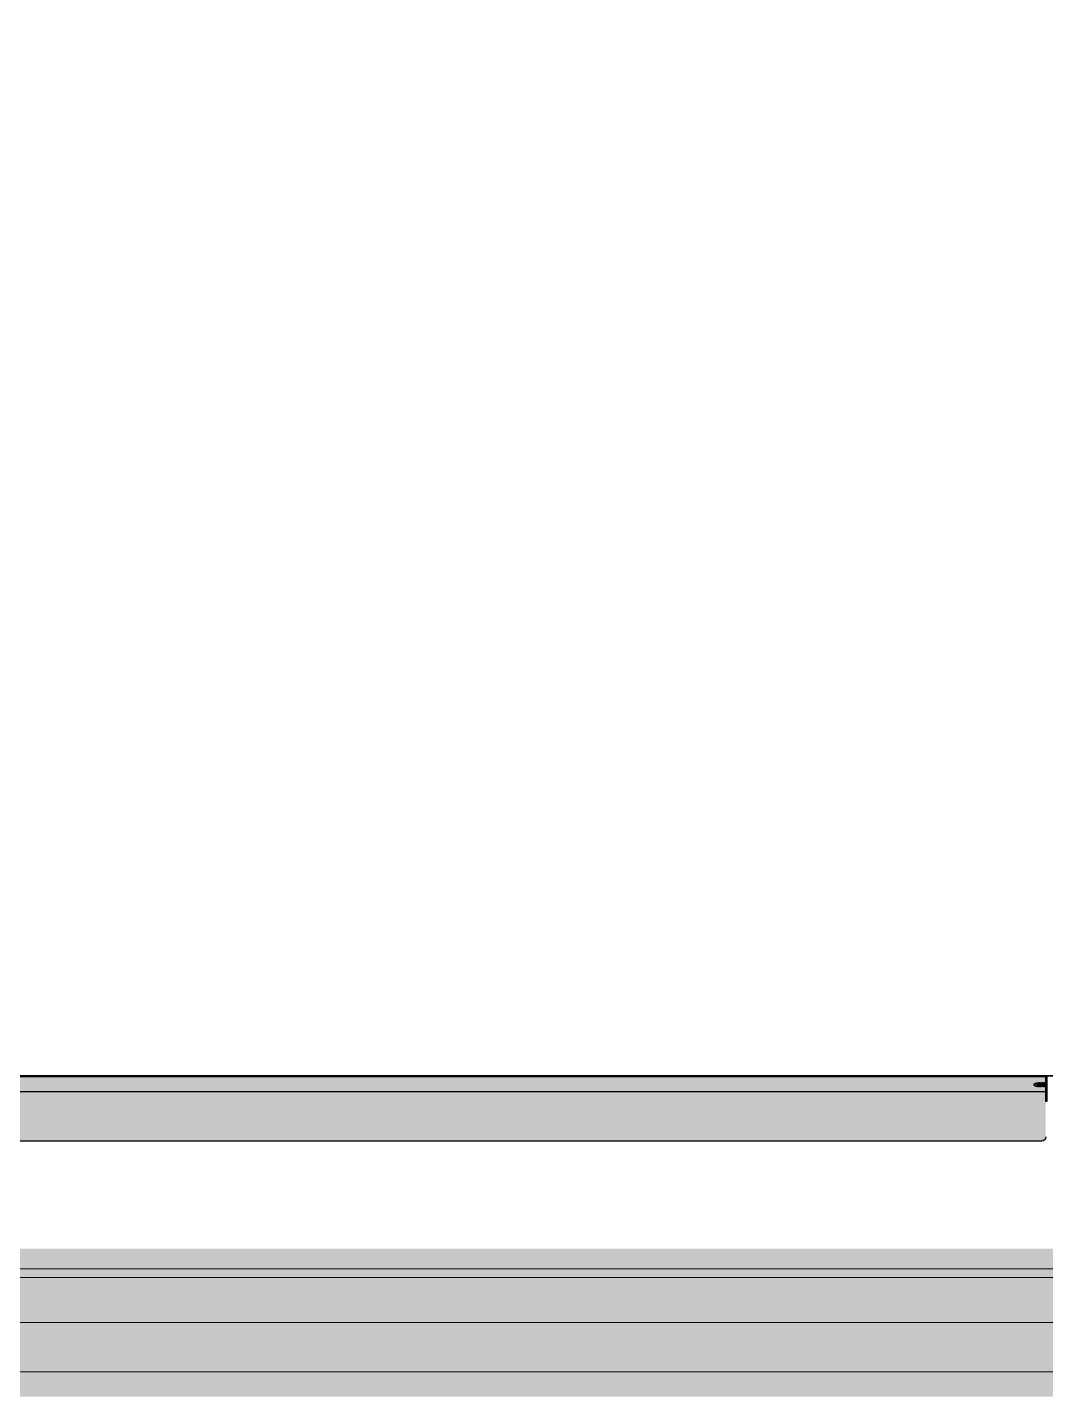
# Model space of a CAD drawing. Header units: millimetres. Extents: x 3546612 to 5615882, y 547008 to 3162891.
# Drawn here: x 5456908 to 5458973, y 2457718 to 2460493 of the extents above; entities that cross this region are included whole.
import ezdxf

# ---------------------------------------------------------------- set-up
doc = ezdxf.new("R2010")
doc.units = ezdxf.units.MM
for name, color, linetype in [('HEB-Angle joint', 1, 'Continuous'), ('HEB-Area(PC Topping)', 3, 'Continuous'), ('XR-평면도$0$A-ELEV-PATT', 9, 'Continuous')]:
    doc.layers.add(name, color=color, linetype=linetype)
for name, color, linetype, lineweight in [('XR-평면도$0$A-CNTL', 9, 'Continuous', 15), ('XR-평면도$0$A-ELEV-LIN2', 9, 'Continuous', 25), ('XR-평면도$0$A-ELEV-LIN3', 9, 'Continuous', 18)]:
    doc.layers.add(name, color=color, linetype=linetype, lineweight=lineweight)

# ---------------------------------------------------------------- blocks, each defined once
blk = doc.blocks.new('XR-평면도$0$중심선(210216)')
at = {"layer": 'XR-평면도$0$A-CNTL', "ltscale": 300}
blk.add_lwpolyline([(-10000, 119000), (186000, 119000)], dxfattribs=at)
blk = doc.blocks.new('XR-평면도$0$스크린+범퍼_기준층(도크레밸러)')
at = {"layer": 'XR-평면도$0$A-ELEV-PATT', "ltscale": 0.002}
h = blk.add_hatch(dxfattribs=at)
h.set_pattern_fill('AR-HBONE', color=256, scale=0.1, angle=450, style=0)
h.set_pattern_definition([(134.9999999999999, (-50954683.46360894, -21380461.16435627), (-14.36840979371065, 1.925005058231595e-14), [30.48, -10.16]), (224.9999999999999, (-50954690.64780895, -21380453.98015628), (-14.36840979371065, 1.925005058231595e-14), [30.47999999999999, -10.16])])
h.paths.add_polyline_path([(32.00000000023283, -4397.999999999942), (2.000000000232831, -4397.999999999942), (2.000000000232831, -601.9999999999709), (32.00000000023283, -602.0000000000291)])
h = blk.add_hatch(dxfattribs=at)
h.set_pattern_fill('AR-SAND', color=256, angle=450, style=0)
h.set_pattern_definition([(127.4999999999999, (-50954928.29214451, -21381394.80924601), (-48.94132373293423, -1.600031295983984), [0, -38.60799999999978, 0, -43.17999999999977, 0, -41.27499999999976]), (97.49999999999987, (-50954928.29214451, -21381394.80924601), (-71.68251005683534, 44.95232831380034), [0, -20.82799999999998, 0, -34.79799999999996, 0, -13.33499999999999]), (57.49999999999962, (-50954928.29214451, -21381426.05124601), (-0.143718467854471, 79.0992370241458), [0, -12.69999999999983, 0, -45.71999999999935, 0, -59.68999999999935]), (47.49999999999965, (-50954928.29214451, -21381426.05124601), (-22.29293232572153, 76.35564524722973), [0, -6.349999999999993, 0, -29.97199999999997, 0, -34.28999999999996])])
edge = h.paths.add_edge_path()
edge.add_line((123.6666666718666, -4397.999999997381), (32.00000000273576, -4397.999999999942))
edge.add_line((32.00000000279397, -4397.999999999942), (31.99999999755444, -601.9999999996217))
edge.add_line((31.99999999743886, -601.9999999996217), (123.6666666718083, -601.9999999986903))
edge.add_arc((123.6666666718666, -610.3333333320625), 8.333333333343035, 359.9999999997999, 450, ccw=False)
edge.add_line((132.0000000051223, -610.3333333320625), (132.0000000050649, -4389.666666664009))
edge.add_arc((123.6666666718666, -4389.666666664125), 8.333333333255723, 270, 360.00000000100056, ccw=False)
at = {"layer": 'XR-평면도$0$A-ELEV-LIN3'}
blk.add_line((2.328306436538696e-10, -4399.999999999942), (2.328306436538696e-10, -599.9999999999709), dxfattribs=at)
at = {"layer": 'XR-평면도$0$A-ELEV-LIN3', "linetype": 'Continuous'}
blk.add_lwpolyline([(408.7500000002328, -619.5000000037016), (408.7500000002328, -10380.5000000036), (391.2500000002324, -10380.5000000036), (391.2500000002324, -619.5000000037016)], dxfattribs=at)
at = {"layer": 'XR-평면도$0$A-ELEV-PATT'}
for p, q in [((32.00000000768341, -4397.999999999942), (32.00000000023283, -602.0000000074215)), ((132.0000000002328, -4389.666666664125), (132.0000000002328, -610.3333333320625)), ((21.8469793277327, -4381.103120453598), (13.54697932326235, -4384.520546331943)), ((21.8469793277327, -4381.103120453598), (13.54697932326235, -4384.520546331943)), ((16.55514530115761, -4381.448969915451), (13.54697932326235, -4382.687546335103)), ((16.55514530115761, -4381.448969915451), (13.54697932326235, -4382.687546335103)), ((21.8469793277327, -4382.936120457889), (13.54697932326235, -4386.353546328784)), ((21.8469793277327, -4382.936120457889), (13.54697932326235, -4386.353546328784)), ((14.54697932326235, -4377.6309999972), (14.54697932326235, -4381.883446127118)), ((14.54697932326235, -4382.687546335103), (14.54697932326235, -4383.716446123959)), ((20.8469793277327, -4377.6309999972), (20.8469793277327, -4381.103120453598)), ((20.8469793277327, -4381.907220661582), (20.8469793277327, -4382.936120457889)), ((20.8469793277327, -4383.740220658423), (20.8469793277327, -4384.76912045473)), ((21.8469793277327, -4384.76912045473), (13.54697932326235, -4388.186546333076)), ((21.8469793277327, -4384.76912045473), (13.54697932326235, -4388.186546333076)), ((21.8469793277327, -4386.602120451571), (13.54697932326235, -4390.019546329917)), ((21.8469793277327, -4386.602120451571), (13.54697932326235, -4390.019546329917)), ((21.8469793277327, -4388.435120455862), (13.54697932326235, -4391.852546334208)), ((21.8469793277327, -4388.435120455862), (13.54697932326235, -4391.852546334208)), ((21.8469793277327, -4390.268120452703), (13.54697932326235, -4393.685546331049)), ((21.8469793277327, -4390.268120452703), (13.54697932326235, -4393.685546331049)), ((21.8469793277327, -4392.101120456995), (13.54697932326235, -4395.518546335341)), ((21.8469793277327, -4392.101120456995), (13.54697932326235, -4395.518546335341)), ((21.8469793277327, -4393.934120453836), (13.54697932326235, -4397.351546332182)), ((21.8469793277327, -4393.934120453836), (13.54697932326235, -4397.351546332182)), ((21.8469793277327, -4395.767120458127), (13.54697932326235, -4399.184546329023)), ((21.8469793277327, -4395.767120458127), (13.54697932326235, -4399.184546329023)), ((14.54697932326235, -4384.520546331943), (14.54697932326235, -4385.549446128251)), ((14.54697932326235, -4386.353546328784), (14.54697932326235, -4387.382446125092)), ((14.54697932326235, -4388.186546333076), (14.54697932326235, -4389.215446121932)), ((14.54697932326235, -4390.019546329917), (14.54697932326235, -4391.048446126224)), ((14.54697932326235, -4391.852546334208), (14.54697932326235, -4392.881446123065)), ((14.54697932326235, -4393.685546331049), (14.54697932326235, -4394.714446127356)), ((14.54697932326235, -4395.518546335341), (14.54697932326235, -4396.547446124197)), ((14.54697932326235, -4397.351546332182), (14.54697932326235, -4398.380446128489)), ((21.8469793277327, -4397.600120454968), (15.9423779847566, -4399.999999999942)), ((20.8469793277327, -4385.573220662714), (20.8469793277327, -4386.602120451571)), ((20.8469793277327, -4387.406220659555), (20.8469793277327, -4388.435120455862)), ((20.8469793277327, -4389.239220663847), (20.8469793277327, -4390.268120452703)), ((20.8469793277327, -4391.072220660688), (20.8469793277327, -4392.101120456995)), ((20.8469793277327, -4392.905220657529), (20.8469793277327, -4393.934120453836)), ((20.8469793277327, -4394.73822066182), (20.8469793277327, -4395.767120458127)), ((20.8469793277327, -4396.571220658661), (20.8469793277327, -4397.600120454968))]:
    blk.add_line(p, q, dxfattribs=at)
at = {"layer": 'XR-평면도$0$A-ELEV-PATT', "ltscale": 0.002}
blk.add_lwpolyline([(52.00000000023283, -601.9999999999709), (52.00000000023283, -599.9999999999709), (2.328306436538696e-10, -599.9999999999709), (2.328306436538696e-10, -4399.999999999942), (52.00000000023283, -4399.999999999942), (52.00000000023283, -4397.999999999942), (2.000000000232831, -4397.999999999942), (2.000000000232831, -601.9999999999709)], close=True, dxfattribs=at)
at = {"layer": 'XR-평면도$0$A-ELEV-PATT'}
for points in [[(32.00000000023283, -4397.999999999942), (2.000000000232831, -4397.999999999942), (2.000000000232831, -602.0000000074215), (32.00000000023283, -602.0000000074215)], [(14.54697932326235, -4383.089596435369), (13.54697932326235, -4382.687546335103), (14.54697932326235, -4383.491646535636)], [(20.8469793277327, -4379.672170557023), (16.55867688381113, -4381.476693019213), (14.54697932326235, -4380.305336333753), (16.96504492335953, -4377.804331518651), (17.69697932177223, -4372.83100000018)], [(14.54697932326235, -4377.6309999972), (17.69697932177223, -4372.83100000018), (20.8469793277327, -4377.6309999972)], [(20.8469793277327, -4380.701070353331), (21.8469793277327, -4381.103120453598), (20.8469793277327, -4380.299020245613)], [(20.8469793277327, -4380.701070353331), (21.8469793277327, -4381.103120453598), (20.8469793277327, -4380.299020245613)], [(20.8469793277327, -4382.534070350172), (21.8469793277327, -4382.936120457889), (20.8469793277327, -4382.132020249905)], [(20.8469793277327, -4382.534070350172), (21.8469793277327, -4382.936120457889), (20.8469793277327, -4382.132020249905)], [(20.8469793277327, -4384.367070354463), (21.8469793277327, -4384.76912045473), (20.8469793277327, -4383.965020246746)], [(20.8469793277327, -4384.367070354463), (21.8469793277327, -4384.76912045473), (20.8469793277327, -4383.965020246746)], [(14.54697932326235, -4384.92259643221), (13.54697932326235, -4384.520546331943), (14.54697932326235, -4385.324646539928)], [(14.54697932326235, -4386.755596436502), (13.54697932326235, -4386.353546328784), (14.54697932326235, -4387.157646536769)], [(14.54697932326235, -4388.588596433343), (13.54697932326235, -4388.186546333076), (14.54697932326235, -4388.99064654106)], [(14.54697932326235, -4390.421596437634), (13.54697932326235, -4390.019546329917), (14.54697932326235, -4390.823646537901)], [(14.54697932326235, -4392.254596434475), (13.54697932326235, -4391.852546334208), (14.54697932326235, -4392.656646534742)], [(14.54697932326235, -4394.087596431316), (13.54697932326235, -4393.685546331049), (14.54697932326235, -4394.489646539034)], [(14.54697932326235, -4395.920596435608), (13.54697932326235, -4395.518546335341), (14.54697932326235, -4396.322646535875)], [(14.54697932326235, -4397.753596432449), (13.54697932326235, -4397.351546332182), (14.54697932326235, -4398.155646540166)], [(15.06153846555389, -4399.999999999942), (20.8469793277327, -4397.600120454968), (21.8469793277327, -4397.600120454968), (20.8469793277327, -4398.404220662953), (17.00000000023283, -4399.999999999942)], [(20.8469793277327, -4386.200070351304), (21.8469793277327, -4386.602120451571), (20.8469793277327, -4385.798020251037)], [(20.8469793277327, -4386.200070351304), (21.8469793277327, -4386.602120451571), (20.8469793277327, -4385.798020251037)], [(20.8469793277327, -4388.033070348145), (21.8469793277327, -4388.435120455862), (20.8469793277327, -4387.631020247878)], [(20.8469793277327, -4388.033070348145), (21.8469793277327, -4388.435120455862), (20.8469793277327, -4387.631020247878)], [(20.8469793277327, -4389.866070352437), (21.8469793277327, -4390.268120452703), (20.8469793277327, -4389.46402025217)], [(20.8469793277327, -4389.866070352437), (21.8469793277327, -4390.268120452703), (20.8469793277327, -4389.46402025217)], [(20.8469793277327, -4391.699070349277), (21.8469793277327, -4392.101120456995), (20.8469793277327, -4391.297020249011)], [(20.8469793277327, -4391.699070349277), (21.8469793277327, -4392.101120456995), (20.8469793277327, -4391.297020249011)], [(20.8469793277327, -4393.532070353569), (21.8469793277327, -4393.934120453836), (20.8469793277327, -4393.130020245851)], [(20.8469793277327, -4393.532070353569), (21.8469793277327, -4393.934120453836), (20.8469793277327, -4393.130020245851)], [(20.8469793277327, -4395.36507035041), (21.8469793277327, -4395.767120458127), (20.8469793277327, -4394.963020250143)], [(20.8469793277327, -4395.36507035041), (21.8469793277327, -4395.767120458127), (20.8469793277327, -4394.963020250143)], [(20.8469793277327, -4397.198070354701), (21.8469793277327, -4397.600120454968), (20.8469793277327, -4396.796020246984)]]:
    blk.add_lwpolyline(points, dxfattribs=at)
for points in [[(13.54697932326235, -4384.520546331943), (14.54697932326235, -4383.716446123959), (20.8469793277327, -4381.103120453598), (21.8469793277327, -4381.103120453598), (20.8469793277327, -4381.907220661582), (14.54697932326235, -4384.520546331943)], [(13.54697932326235, -4382.687546335103), (14.54697932326235, -4381.883446127118), (15.55514530115761, -4381.448969915451), (16.55514530115761, -4381.448969915451), (15.55514530115761, -4382.253070123435), (14.54697932326235, -4382.687546335103)], [(13.54697932326235, -4386.353546328784), (14.54697932326235, -4385.549446128251), (20.8469793277327, -4382.936120457889), (21.8469793277327, -4382.936120457889), (20.8469793277327, -4383.740220658423), (14.54697932326235, -4386.353546328784)], [(13.54697932326235, -4388.186546333076), (14.54697932326235, -4387.382446125092), (20.8469793277327, -4384.76912045473), (21.8469793277327, -4384.76912045473), (20.8469793277327, -4385.573220662714), (14.54697932326235, -4388.186546333076)], [(13.54697932326235, -4390.019546329917), (14.54697932326235, -4389.215446121932), (20.8469793277327, -4386.602120451571), (21.8469793277327, -4386.602120451571), (20.8469793277327, -4387.406220659555), (14.54697932326235, -4390.019546329917)], [(13.54697932326235, -4391.852546334208), (14.54697932326235, -4391.048446126224), (20.8469793277327, -4388.435120455862), (21.8469793277327, -4388.435120455862), (20.8469793277327, -4389.239220663847), (14.54697932326235, -4391.852546334208)], [(13.54697932326235, -4393.685546331049), (14.54697932326235, -4392.881446123065), (20.8469793277327, -4390.268120452703), (21.8469793277327, -4390.268120452703), (20.8469793277327, -4391.072220660688), (14.54697932326235, -4393.685546331049)], [(13.54697932326235, -4395.518546335341), (14.54697932326235, -4394.714446127356), (20.8469793277327, -4392.101120456995), (21.8469793277327, -4392.101120456995), (20.8469793277327, -4392.905220657529), (14.54697932326235, -4395.518546335341)], [(13.54697932326235, -4397.351546332182), (14.54697932326235, -4396.547446124197), (20.8469793277327, -4393.934120453836), (21.8469793277327, -4393.934120453836), (20.8469793277327, -4394.73822066182), (14.54697932326235, -4397.351546332182)], [(13.54697932326235, -4399.184546329023), (14.54697932326235, -4398.380446128489), (20.8469793277327, -4395.767120458127), (21.8469793277327, -4395.767120458127), (20.8469793277327, -4396.571220658661), (14.54697932326235, -4399.184546329023)]]:
    blk.add_lwpolyline(points, close=True, dxfattribs=at)
blk.add_arc((123.6666666718666, -4389.666666664125), 8.333333333333332, 270, 0, dxfattribs=at)

msp = doc.modelspace()

# ---------------------------------------------------------------- linework, layer by layer
at = {"layer": 'HEB-Angle joint', "const_width": 300}
msp.add_lwpolyline([(5427097.76953317, 2494208.033566539), (5499075.04634876, 2494208.033566539), (5499075.04634876, 2457867.564390804), (5427097.76953317, 2457867.564390804)], close=True, dxfattribs=at)
at = {"layer": 'HEB-Area(PC Topping)'}
msp.add_lwpolyline([(5370975.053513625, 2535967.564390804), (5494175.060678507, 2535967.564390804), (5494175.053513625, 2525067.564390804), (5499175.060678529, 2525067.564390804), (5499175.053513646, 2463667.564390805), (5488125.060678529, 2463667.564390805), (5488125.06067853, 2459167.564390818), (5487025.053513647, 2459167.564390818), (5487025.06067853, 2458367.564390804), (5461075.053513646, 2458367.564390804), (5461075.060678529, 2461367.564390804), (5459075.053513646, 2461367.564390804), (5459075.053513646, 2458367.564390804), (5443025.06067853, 2458367.564390804), (5443025.053513646, 2457867.564390804), (5433125.053513647, 2457867.564390847), (5433125.053513647, 2458367.564390804), (5406075.060678529, 2458367.564390804)], dxfattribs=at)
at = {"layer": 'XR-평면도$0$A-ELEV-LIN2'}
for p, q in [((5455125.039183877, 2458367.564390804), (5465025.039183877, 2458367.564390804)), ((5455125.04634876, 2458367.564390804), (5465025.04634876, 2458367.564390804)), ((5455125.04634876, 2458367.564390804), (5465025.04634876, 2458367.564390804))]:
    msp.add_line(p, q, dxfattribs=at)
at = {"layer": 'XR-평면도$0$A-ELEV-LIN3'}
for points in [[(5433125.039183854, 2445467.564390809), (5443025.039183854, 2445467.564390809), (5443025.039183854, 2444867.564390804), (5444125.039183877, 2444867.564390804), (5444125.039183877, 2446367.564390804), (5443025.039183881, 2446367.564390804), (5443025.039183887, 2457867.564390803), (5483675.039183856, 2457867.564390804), (5483675.039183856, 2450867.564374989), (5488125.039183877, 2450867.564374989), (5488125.039183877, 2446367.564390804), (5487025.039183877, 2446367.564390804), (5487025.039183877, 2444867.564390804), (5488125.039183877, 2444867.564390804), (5488125.039199692, 2445467.564374989), (5498175.039183877, 2445467.564374989), (5498175.039183877, 2444867.564375893), (5498475.04284307, 2444867.564375893), (5498475.04284307, 2430167.564390804)], [(5433125.046348737, 2445467.564390809), (5443025.046348737, 2445467.564390809), (5443025.046348737, 2444867.564390804), (5444125.04634876, 2444867.564390804), (5444125.04634876, 2446367.564390804), (5443025.046348764, 2446367.564390804), (5443025.046348769, 2457867.564390803), (5483675.046348738, 2457867.564390804), (5483675.046348738, 2450867.564374989), (5488125.04634876, 2450867.564374989), (5488125.04634876, 2446367.564390804), (5487025.04634876, 2446367.564390804), (5487025.04634876, 2444867.564390804), (5488125.04634876, 2444867.564390804), (5488125.046364575, 2445467.564374989), (5498175.04634876, 2445467.564374989), (5498175.04634876, 2444867.564375893), (5498475.050007952, 2444867.564375893), (5498475.050007952, 2430167.564390804)], [(5433125.046348737, 2445467.564390809), (5443025.046348737, 2445467.564390809), (5443025.046348737, 2444867.564390804), (5444125.04634876, 2444867.564390804), (5444125.04634876, 2446367.564390804), (5443025.046348764, 2446367.564390804), (5443025.046348769, 2457867.564390803), (5483675.046348738, 2457867.564390804), (5483675.046348738, 2450867.564374989), (5488125.04634876, 2450867.564374989), (5488125.04634876, 2446367.564390804), (5487025.04634876, 2446367.564390804), (5487025.04634876, 2444867.564390804), (5488125.04634876, 2444867.564390804), (5488125.046364575, 2445467.564374989), (5498175.04634876, 2445467.564374989), (5498175.04634876, 2444867.564375893), (5498475.050007952, 2444867.564375893), (5498475.050007952, 2430167.564390804)], [(5431925.039183854, 2444767.564390804), (5433225.039183854, 2444767.564390804), (5433225.039183854, 2445367.564390809), (5442925.039183854, 2445367.564390809), (5442925.039183854, 2444767.564390804), (5444225.039183877, 2444767.564390804), (5444225.039183877, 2446467.564390804), (5443125.039183871, 2446467.564390804), (5443125.039183881, 2457767.564390803), (5483575.039183856, 2457767.564390804), (5483575.039183856, 2450767.564374989), (5488025.039183877, 2450767.564374989), (5488025.039183877, 2446467.564390804), (5486925.039183877, 2446467.564390804), (5486925.039183877, 2444767.564390804), (5488225.039181242, 2444767.564390804), (5488225.039197057, 2445367.564374989), (5498075.039183877, 2445367.564374989), (5498075.039183877, 2444767.564375893), (5498375.04284307, 2444767.564375893), (5498375.04284307, 2430267.564390804)], [(5431925.046348737, 2444767.564390804), (5433225.046348737, 2444767.564390804), (5433225.046348737, 2445367.564390809), (5442925.046348737, 2445367.564390809), (5442925.046348737, 2444767.564390804), (5444225.04634876, 2444767.564390804), (5444225.04634876, 2446467.564390804), (5443125.046348753, 2446467.564390804), (5443125.046348764, 2457767.564390803), (5483575.046348738, 2457767.564390804), (5483575.046348738, 2450767.564374989), (5488025.04634876, 2450767.564374989), (5488025.04634876, 2446467.564390804), (5486925.04634876, 2446467.564390804), (5486925.04634876, 2444767.564390804), (5488225.046346124, 2444767.564390804), (5488225.046361939, 2445367.564374989), (5498075.04634876, 2445367.564374989), (5498075.04634876, 2444767.564375893), (5498375.050007952, 2444767.564375893), (5498375.050007952, 2430267.564390804)], [(5431925.046348737, 2444767.564390804), (5433225.046348737, 2444767.564390804), (5433225.046348737, 2445367.564390809), (5442925.046348737, 2445367.564390809), (5442925.046348737, 2444767.564390804), (5444225.04634876, 2444767.564390804), (5444225.04634876, 2446467.564390804), (5443125.046348753, 2446467.564390804), (5443125.046348764, 2457767.564390803), (5483575.046348738, 2457767.564390804), (5483575.046348738, 2450767.564374989), (5488025.04634876, 2450767.564374989), (5488025.04634876, 2446467.564390804), (5486925.04634876, 2446467.564390804), (5486925.04634876, 2444767.564390804), (5488225.046346124, 2444767.564390804), (5488225.046361939, 2445367.564374989), (5498075.04634876, 2445367.564374989), (5498075.04634876, 2444767.564375893), (5498375.050007952, 2444767.564375893), (5498375.050007952, 2430267.564390804)]]:
    msp.add_lwpolyline(points, dxfattribs=at)

# ---------------------------------------------------------------- block references
at = {"xscale": -1, "rotation": 90}
for p in [(5454575.03918387, 2458367.564390804), (5454575.046348752, 2458367.564390804), (5454575.046348752, 2458367.564390804)]:
    msp.add_blockref('XR-평면도$0$스크린+범퍼_기준층(도크레밸러)', p, dxfattribs=at)
at = {"layer": 'XR-평면도$0$A-CNTL'}
msp.add_blockref('XR-평면도$0$중심선(210216)', (5322575.039183877, 2339367.564390804), dxfattribs=at)

doc.saveas('drawing.dxf')
